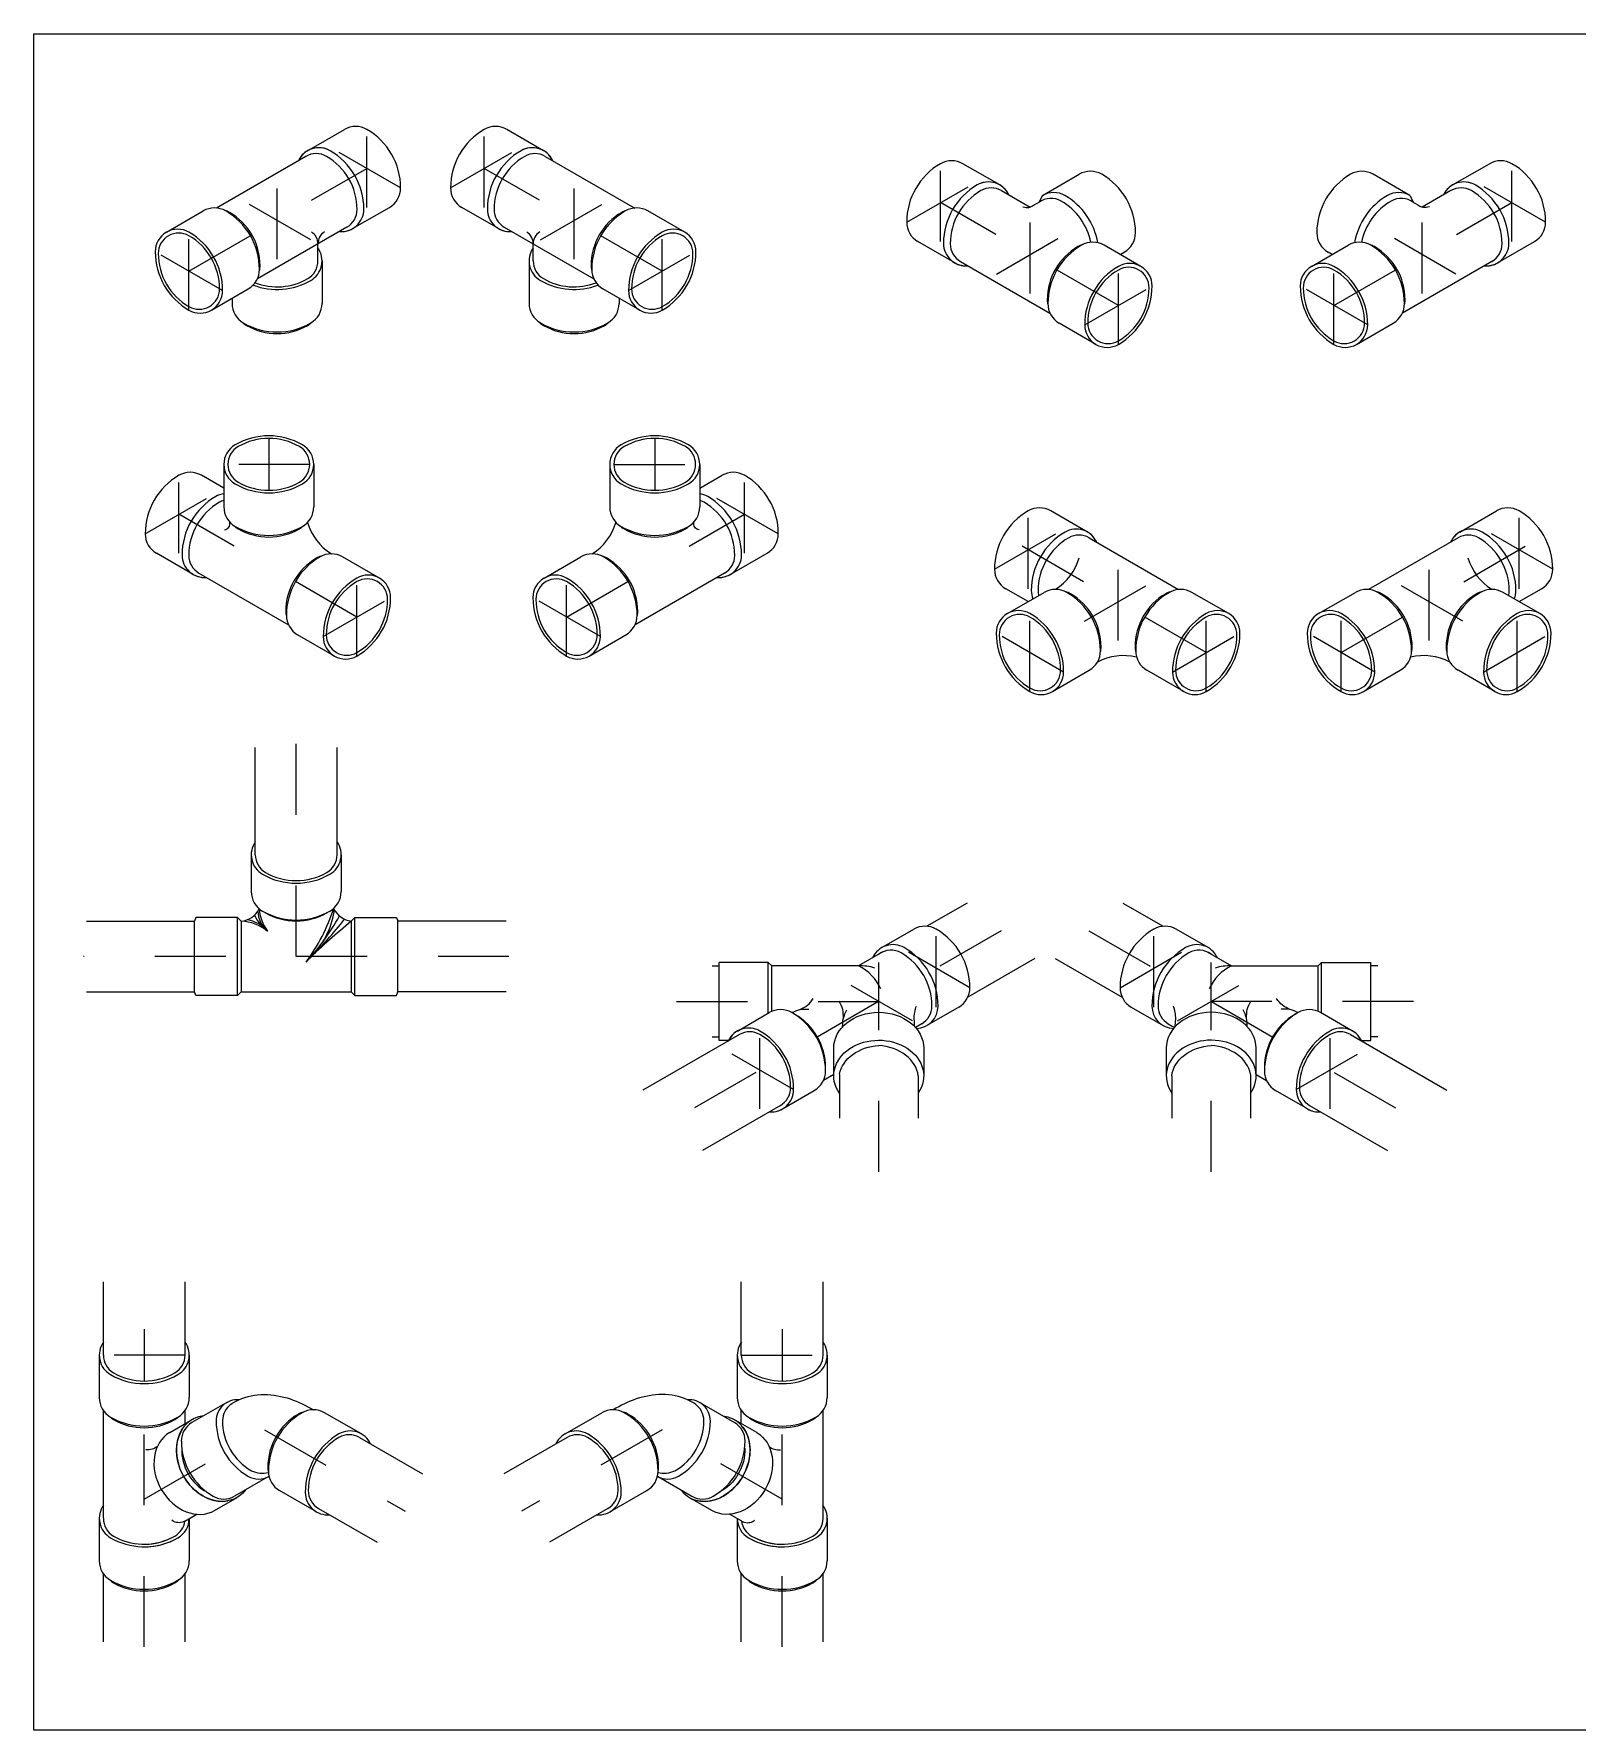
# Model space of a CAD drawing. Header units: millimetres. Extents: x 1263 to 3002, y 1308 to 2683.
# Drawn here: x 1522.163 to 1524.342, y 1340.025 to 1342.419 of the extents above; entities that cross this region are included whole.
import ezdxf

# ---------------------------------------------------------------- set-up
doc = ezdxf.new("R2010")
doc.units = ezdxf.units.MM
doc.linetypes.add('ACAD_ISO04W100', pattern=[30, 24, -3, 0, -3])
doc.layers.add('EJE HID.', color=125, linetype='ACAD_ISO04W100', lineweight=13)
doc.layers.add('sanitaria', color=1, linetype='Continuous', lineweight=0)

msp = doc.modelspace()

# ---------------------------------------------------------------- linework, layer by layer
msp.add_lwpolyline([(1522.16292, 1342.41945), (1525.59964, 1342.41945), (1525.59964, 1340.0251), (1522.16292, 1340.0251)], close=True)
at = {"layer": 'EJE HID.', "linetype": 'ACAD_ISO04W100', "ltscale": 0.004}
for p, q in [((1522.63308, 1342.17463), (1522.63308, 1342.28463)), ((1522.79881, 1342.17463), (1522.79881, 1342.28463)), ((1522.68071, 1342.20213), (1522.58545, 1342.25713)), ((1522.75118, 1342.20213), (1522.84645, 1342.25713)), ((1522.38179, 1342.08454), (1522.63308, 1342.22963)), ((1523.0501, 1342.08454), (1522.79881, 1342.22963)), ((1523.44289, 1342.12628), (1523.44289, 1342.23628)), ((1524.24981, 1342.12628), (1524.24981, 1342.23628)), ((1522.50624, 1342.10139), (1522.50624, 1342.21139)), ((1522.92566, 1342.10139), (1522.92566, 1342.21139)), ((1523.39526, 1342.15378), (1523.49052, 1342.20878)), ((1524.29744, 1342.15378), (1524.20217, 1342.20878)), ((1522.55387, 1342.12889), (1522.4586, 1342.18389)), ((1522.87803, 1342.12889), (1522.97329, 1342.18389)), ((1523.69418, 1342.03619), (1523.44289, 1342.18128)), ((1523.99852, 1342.03619), (1524.24981, 1342.18128)), ((1523.56973, 1342.05304), (1523.56973, 1342.16304)), ((1524.12296, 1342.05304), (1524.12296, 1342.16304)), ((1522.38179, 1342.02954), (1522.38179, 1342.13954)), ((1523.0501, 1342.02954), (1523.0501, 1342.13954)), ((1523.5221, 1342.08054), (1523.61736, 1342.13554)), ((1524.17059, 1342.08054), (1524.07533, 1342.13554)), ((1522.42942, 1342.05704), (1522.33416, 1342.11204)), ((1522.42942, 1342.05704), (1522.33416, 1342.11204)), ((1523.00247, 1342.05704), (1523.09774, 1342.11204)), ((1523.00247, 1342.05704), (1523.09774, 1342.11204)), ((1523.69418, 1341.98119), (1523.69418, 1342.09119)), ((1523.99852, 1341.98119), (1523.99852, 1342.09119)), ((1523.64655, 1342.00869), (1523.74181, 1342.06369)), ((1523.64655, 1342.00869), (1523.74181, 1342.06369)), ((1524.04615, 1342.00869), (1523.95088, 1342.06369)), ((1524.04615, 1342.00869), (1523.95088, 1342.06369)), ((1522.49454, 1341.84842), (1522.49454, 1341.77522)), ((1523.03953, 1341.84842), (1523.03953, 1341.77522)), ((1522.3677, 1341.68635), (1522.3677, 1341.79635)), ((1522.55228, 1341.81182), (1522.43681, 1341.81182)), ((1522.98179, 1341.81182), (1523.09726, 1341.81182)), ((1523.16637, 1341.68635), (1523.16637, 1341.79635)), ((1522.32007, 1341.71385), (1522.41533, 1341.76885)), ((1523.214, 1341.71385), (1523.11874, 1341.76885)), ((1523.56687, 1341.63624), (1523.56687, 1341.74624)), ((1524.25982, 1341.63624), (1524.25982, 1341.74624)), ((1522.61899, 1341.59627), (1522.3677, 1341.74135)), ((1522.91508, 1341.59627), (1523.16637, 1341.74135)), ((1523.51924, 1341.66374), (1523.6145, 1341.71874)), ((1523.81816, 1341.54616), (1523.532, 1341.71138)), ((1524.00853, 1341.54616), (1524.29469, 1341.71138)), ((1524.30746, 1341.66374), (1524.21219, 1341.71874)), ((1522.61899, 1341.54127), (1522.61899, 1341.65127)), ((1522.91508, 1341.54127), (1522.91508, 1341.65127)), ((1523.69371, 1341.56301), (1523.69371, 1341.67301)), ((1524.13298, 1341.56301), (1524.13298, 1341.67301)), ((1523.64608, 1341.59051), (1523.74134, 1341.64551)), ((1524.18061, 1341.59051), (1524.08535, 1341.64551)), ((1522.57136, 1341.56877), (1522.66662, 1341.62377)), ((1522.57136, 1341.56877), (1522.66662, 1341.62377)), ((1522.96271, 1341.56877), (1522.86745, 1341.62377)), ((1522.96271, 1341.56877), (1522.86745, 1341.62377)), ((1523.56926, 1341.49116), (1523.56926, 1341.60116)), ((1523.81816, 1341.49116), (1523.81816, 1341.60116)), ((1524.00853, 1341.49116), (1524.00853, 1341.60116)), ((1524.25743, 1341.49116), (1524.25743, 1341.60116)), ((1523.61689, 1341.51866), (1523.52163, 1341.57366)), ((1523.61689, 1341.51866), (1523.52163, 1341.57366)), ((1523.77053, 1341.51866), (1523.86579, 1341.57366)), ((1523.77053, 1341.51866), (1523.86579, 1341.57366)), ((1524.05617, 1341.51866), (1523.9609, 1341.57366)), ((1524.05617, 1341.51866), (1523.9609, 1341.57366)), ((1524.2098, 1341.51866), (1524.30506, 1341.57366)), ((1524.2098, 1341.51866), (1524.30506, 1341.57366)), ((1522.53327, 1341.11711), (1522.53327, 1341.41754)), ((1523.52845, 1341.15347), (1523.06494, 1340.88585)), ((1523.43691, 1341.04561), (1523.43691, 1341.15561)), ((1523.65256, 1341.15347), (1524.11608, 1340.88585)), ((1523.74411, 1341.04561), (1523.74411, 1341.15561)), ((1523.48454, 1341.07311), (1523.38927, 1341.12811)), ((1523.69647, 1341.07311), (1523.79174, 1341.12811)), ((1522.83369, 1341.11711), (1522.23284, 1341.11711)), ((1523.35576, 1340.81325), (1523.35576, 1341.10876)), ((1523.82525, 1340.81325), (1523.82525, 1341.10876)), ((1523.40339, 1341.02626), (1523.30813, 1341.08126)), ((1523.77762, 1341.02626), (1523.87288, 1341.08126)), ((1523.07033, 1341.05376), (1523.35576, 1341.05376)), ((1524.11068, 1341.05376), (1523.82525, 1341.05376)), ((1523.18801, 1340.90191), (1523.18801, 1341.01191)), ((1523.993, 1340.90191), (1523.993, 1341.01191)), ((1523.23564, 1340.92941), (1523.14038, 1340.98441)), ((1523.94537, 1340.92941), (1524.04063, 1340.98441)), ((1522.31868, 1340.59105), (1522.31868, 1340.51785)), ((1523.2195, 1340.59105), (1523.2195, 1340.51785)), ((1522.37641, 1340.55445), (1522.26094, 1340.55445)), ((1523.16176, 1340.55445), (1523.27723, 1340.55445)), ((1522.31868, 1340.14242), (1522.31868, 1340.51419)), ((1523.2195, 1340.14242), (1523.2195, 1340.51419)), ((1522.31868, 1340.35093), (1522.48835, 1340.44889)), ((1522.48835, 1340.44889), (1522.68703, 1340.33418)), ((1523.04983, 1340.44889), (1522.85115, 1340.33418)), ((1523.2195, 1340.35093), (1523.04983, 1340.44889))]:
    msp.add_line(p, q, dxfattribs=at)
at = {"layer": 'sanitaria'}
for p, q in [((1522.54936, 1342.25463), (1522.60132, 1342.28463)), ((1522.88253, 1342.25463), (1522.83057, 1342.28463)), ((1522.54705, 1342.24663), (1522.42069, 1342.17367)), ((1522.88484, 1342.24663), (1523.0112, 1342.17367)), ((1523.52661, 1342.20628), (1523.47465, 1342.23628)), ((1524.16609, 1342.20628), (1524.21805, 1342.23628)), ((1523.58698, 1342.19133), (1523.63894, 1342.22133)), ((1524.10572, 1342.19133), (1524.05376, 1342.22133)), ((1523.52892, 1342.19828), (1523.56965, 1342.17476)), ((1523.58698, 1342.19133), (1523.58193, 1342.18154)), ((1524.10572, 1342.19133), (1524.11077, 1342.18154)), ((1524.16378, 1342.19828), (1524.12304, 1342.17476)), ((1522.35003, 1342.13954), (1522.402, 1342.16954)), ((1522.61287, 1342.14463), (1522.66483, 1342.17463)), ((1522.81902, 1342.14463), (1522.76706, 1342.17463)), ((1523.08186, 1342.13954), (1523.0299, 1342.16954)), ((1522.60479, 1342.14663), (1522.47843, 1342.07367)), ((1522.82711, 1342.14663), (1522.95346, 1342.07367)), ((1522.56397, 1342.099), (1522.56397, 1342.12306)), ((1522.86792, 1342.099), (1522.86792, 1342.12306)), ((1523.4631, 1342.09628), (1523.41114, 1342.12628)), ((1523.72594, 1342.09119), (1523.67397, 1342.12119)), ((1523.69675, 1342.10804), (1523.70245, 1342.11133)), ((1523.96676, 1342.09119), (1524.01872, 1342.12119)), ((1523.99595, 1342.10804), (1523.99025, 1342.11133)), ((1524.2296, 1342.09628), (1524.28156, 1342.12628)), ((1522.56974, 1342.099), (1522.56974, 1342.039)), ((1522.86215, 1342.099), (1522.86215, 1342.039)), ((1523.47118, 1342.09828), (1523.59754, 1342.02532)), ((1524.22151, 1342.09828), (1524.09516, 1342.02532)), ((1522.41354, 1342.02954), (1522.4655, 1342.05954)), ((1523.01835, 1342.02954), (1522.96639, 1342.05954)), ((1522.44273, 1342.04639), (1522.44273, 1342.039)), ((1522.98917, 1342.04639), (1522.98917, 1342.039)), ((1523.66243, 1341.98119), (1523.61047, 1342.01119)), ((1524.03027, 1341.98119), (1524.08223, 1342.01119)), ((1522.43103, 1341.77812), (1522.39945, 1341.79635)), ((1522.43103, 1341.81182), (1522.43103, 1341.75182)), ((1522.55805, 1341.81182), (1522.55805, 1341.75182)), ((1522.97602, 1341.81182), (1522.97602, 1341.75182)), ((1523.10304, 1341.81182), (1523.10304, 1341.75182)), ((1523.10304, 1341.77812), (1523.13461, 1341.79635)), ((1523.65058, 1341.71624), (1523.59862, 1341.74624)), ((1524.17611, 1341.71624), (1524.22807, 1341.74624)), ((1523.65289, 1341.70824), (1523.77925, 1341.63529)), ((1524.1738, 1341.70824), (1524.04744, 1341.63529)), ((1522.38791, 1341.65635), (1522.33594, 1341.68635)), ((1522.65074, 1341.65127), (1522.59878, 1341.68127)), ((1522.88332, 1341.65127), (1522.93529, 1341.68127)), ((1523.14616, 1341.65635), (1523.19812, 1341.68635)), ((1522.39599, 1341.65835), (1522.52235, 1341.5854)), ((1523.13808, 1341.65835), (1523.01172, 1341.5854)), ((1523.56669, 1341.61801), (1523.53511, 1341.63624)), ((1523.53751, 1341.60116), (1523.58947, 1341.63116)), ((1523.84991, 1341.60116), (1523.79795, 1341.63116)), ((1523.97678, 1341.60116), (1524.02874, 1341.63116)), ((1524.28918, 1341.60116), (1524.23722, 1341.63116)), ((1524.26, 1341.61801), (1524.29158, 1341.63624)), ((1522.58723, 1341.54127), (1522.53527, 1341.57127)), ((1522.94683, 1341.54127), (1522.99879, 1341.57127)), ((1523.60102, 1341.49116), (1523.65298, 1341.52116)), ((1523.7864, 1341.49116), (1523.73444, 1341.52116)), ((1524.04029, 1341.49116), (1524.09225, 1341.52116)), ((1524.22568, 1341.49116), (1524.17371, 1341.52116)), ((1522.47553, 1341.26081), (1522.47553, 1341.41194)), ((1522.47553, 1341.26081), (1522.47553, 1341.41194)), ((1522.591, 1341.26081), (1522.591, 1341.41194)), ((1522.591, 1341.26081), (1522.591, 1341.41194)), ((1522.46976, 1341.26081), (1522.46976, 1341.20881)), ((1522.59677, 1341.26081), (1522.59677, 1341.20881)), ((1522.39172, 1341.17211), (1522.38957, 1341.16711)), ((1522.45057, 1341.17211), (1522.39172, 1341.17211)), ((1522.45057, 1341.06211), (1522.45057, 1341.17211)), ((1522.45057, 1341.17211), (1522.45557, 1341.16711)), ((1522.61596, 1341.17211), (1522.61096, 1341.16711)), ((1522.61596, 1341.17211), (1522.67481, 1341.17211)), ((1522.61596, 1341.06211), (1522.61596, 1341.17211)), ((1522.67481, 1341.17211), (1522.67696, 1341.16711)), ((1523.48056, 1341.19248), (1523.42385, 1341.15974)), ((1523.70045, 1341.19248), (1523.75716, 1341.15974)), ((1522.23703, 1341.16711), (1522.38957, 1341.16711)), ((1522.38957, 1341.06711), (1522.38957, 1341.16711)), ((1522.45557, 1341.16711), (1522.45557, 1341.06711)), ((1522.61096, 1341.16711), (1522.61096, 1341.06711)), ((1522.67696, 1341.06711), (1522.67696, 1341.16711)), ((1522.8295, 1341.16711), (1522.67696, 1341.16711)), ((1523.36012, 1341.12961), (1523.40515, 1341.15561)), ((1523.82089, 1341.12961), (1523.77586, 1341.15561)), ((1523.36167, 1341.12362), (1523.32728, 1341.10376)), ((1523.81934, 1341.12362), (1523.85373, 1341.10376)), ((1523.12059, 1341.10376), (1523.13059, 1341.10376)), ((1523.19987, 1341.10876), (1523.13059, 1341.10876)), ((1523.13059, 1340.99876), (1523.13059, 1341.10876)), ((1523.20493, 1341.10376), (1523.19987, 1341.10876)), ((1523.19987, 1341.03709), (1523.19987, 1341.10876)), ((1523.20493, 1341.03971), (1523.20493, 1341.10376)), ((1523.32728, 1341.10376), (1523.20493, 1341.10376)), ((1523.57635, 1341.11445), (1523.48158, 1341.05974)), ((1523.60466, 1341.11445), (1523.69943, 1341.05974)), ((1523.85373, 1341.10376), (1523.97608, 1341.10376)), ((1523.97608, 1341.10376), (1523.98114, 1341.10876)), ((1523.97608, 1341.03971), (1523.97608, 1341.10376)), ((1523.98114, 1341.10876), (1524.05042, 1341.10876)), ((1523.98114, 1341.03709), (1523.98114, 1341.10876)), ((1524.05042, 1340.99876), (1524.05042, 1341.10876)), ((1524.06042, 1341.10376), (1524.05042, 1341.10376)), ((1522.23703, 1341.06711), (1522.38957, 1341.06711)), ((1522.39172, 1341.06211), (1522.38957, 1341.06711)), ((1522.45057, 1341.06211), (1522.39172, 1341.06211)), ((1522.45057, 1341.06211), (1522.45557, 1341.06711)), ((1522.45557, 1341.06711), (1522.61096, 1341.06711)), ((1522.61596, 1341.06211), (1522.61096, 1341.06711)), ((1522.61596, 1341.06211), (1522.67481, 1341.06211)), ((1522.67481, 1341.06211), (1522.67696, 1341.06711)), ((1522.8295, 1341.06711), (1522.67696, 1341.06711)), ((1523.15626, 1341.01191), (1523.20129, 1341.03791)), ((1523.46866, 1341.04561), (1523.42363, 1341.01961)), ((1523.71235, 1341.04561), (1523.75738, 1341.01961)), ((1524.02476, 1341.01191), (1523.97972, 1341.03791)), ((1523.15914, 1341.00691), (1523.02289, 1340.92824)), ((1523.12059, 1341.00376), (1523.13059, 1341.00376)), ((1523.41641, 1341.02211), (1523.4076, 1341.01703)), ((1523.7646, 1341.02211), (1523.77341, 1341.01703)), ((1524.02187, 1341.00691), (1524.15812, 1340.92824)), ((1524.06042, 1341.00376), (1524.05042, 1341.00376)), ((1523.14381, 1340.99876), (1523.13059, 1340.99876)), ((1523.29228, 1340.94854), (1523.29228, 1340.98794)), ((1523.41924, 1340.98794), (1523.41924, 1340.94854)), ((1523.76177, 1340.98794), (1523.76177, 1340.94854)), ((1523.88874, 1340.94854), (1523.88874, 1340.98794)), ((1524.03721, 1340.99876), (1524.05042, 1340.99876)), ((1523.29232, 1340.95047), (1523.27772, 1340.94204)), ((1523.30035, 1340.95054), (1523.30035, 1340.88869)), ((1523.41143, 1340.94854), (1523.41143, 1340.88869)), ((1523.76958, 1340.94854), (1523.76958, 1340.88869)), ((1523.88066, 1340.95054), (1523.88066, 1340.88869)), ((1523.88869, 1340.95047), (1523.90329, 1340.94204)), ((1523.21976, 1340.90191), (1523.2648, 1340.92791)), ((1523.96125, 1340.90191), (1523.91621, 1340.92791)), ((1523.21688, 1340.90691), (1523.10698, 1340.84346)), ((1523.96413, 1340.90691), (1524.07403, 1340.84346)), ((1522.26094, 1340.55445), (1522.26094, 1340.65782)), ((1522.37641, 1340.55445), (1522.37641, 1340.65782)), ((1523.16176, 1340.55445), (1523.16176, 1340.65782)), ((1523.27723, 1340.55445), (1523.27723, 1340.65782)), ((1522.25517, 1340.55445), (1522.25517, 1340.49445)), ((1522.38219, 1340.55445), (1522.38219, 1340.49445)), ((1523.15599, 1340.55445), (1523.15599, 1340.49445)), ((1523.28301, 1340.55445), (1523.28301, 1340.49445)), ((1522.26094, 1340.32405), (1522.26094, 1340.47619)), ((1522.37641, 1340.45757), (1522.37641, 1340.47619)), ((1522.43517, 1340.48749), (1522.38607, 1340.45914)), ((1523.10301, 1340.48749), (1523.15211, 1340.45914)), ((1523.16176, 1340.45757), (1523.16176, 1340.47619)), ((1523.27723, 1340.32405), (1523.27723, 1340.47619)), ((1522.35462, 1340.44499), (1522.38404, 1340.46197)), ((1522.62537, 1340.44312), (1522.5734, 1340.47312)), ((1522.91281, 1340.44312), (1522.96477, 1340.47312)), ((1523.18355, 1340.44499), (1523.15414, 1340.46197)), ((1522.62248, 1340.43812), (1522.71161, 1340.38666)), ((1522.9157, 1340.43812), (1522.82657, 1340.38666)), ((1522.49486, 1340.38335), (1522.44608, 1340.35519)), ((1523.04332, 1340.38335), (1523.0921, 1340.35519)), ((1522.56186, 1340.33312), (1522.5099, 1340.36312)), ((1522.97632, 1340.33312), (1523.02828, 1340.36312)), ((1522.41811, 1340.33503), (1522.44985, 1340.35336)), ((1522.56474, 1340.33812), (1522.64747, 1340.29035)), ((1522.97343, 1340.33812), (1522.89071, 1340.29035)), ((1523.12007, 1340.33503), (1523.08833, 1340.35336)), ((1522.25517, 1340.32405), (1522.25517, 1340.26405)), ((1522.3758, 1340.31984), (1522.3929, 1340.32971)), ((1522.38219, 1340.32353), (1522.38219, 1340.26405)), ((1523.16238, 1340.31984), (1523.14528, 1340.32971)), ((1523.15599, 1340.32353), (1523.15599, 1340.26405)), ((1523.28301, 1340.32405), (1523.28301, 1340.26405)), ((1522.38219, 1340.27145), (1522.38219, 1340.26405)), ((1523.15599, 1340.27145), (1523.15599, 1340.26405)), ((1522.26094, 1340.1495), (1522.26094, 1340.24579)), ((1522.37641, 1340.1495), (1522.37641, 1340.24579)), ((1523.16176, 1340.1495), (1523.16176, 1340.24579)), ((1523.27723, 1340.1495), (1523.27723, 1340.24579))]:
    msp.add_line(p, q, dxfattribs=at)
for centre, radius, start, end in [((1522.6172, 1342.25713), 0.03175, 60, 120), ((1522.58545, 1342.20213), 0.09526, 360, 60), ((1522.84645, 1342.20213), 0.09526, 120, 180), ((1522.81469, 1342.25713), 0.03175, 60, 120), ((1522.56524, 1342.22713), 0.03175, 60, 155.0968), ((1522.56524, 1342.22713), 0.03175, 120, 155.0968), ((1522.56149, 1342.22163), 0.02887, 60, 120), ((1522.56524, 1342.22713), 0.03175, 60, 81.84382), ((1522.53349, 1342.17213), 0.09526, 360, 60), ((1522.89841, 1342.17213), 0.09526, 120, 180), ((1522.86665, 1342.22713), 0.03175, 24.9032, 120), ((1522.86665, 1342.22713), 0.03175, 98.15618, 120), ((1522.87041, 1342.22163), 0.02887, 60, 120), ((1522.86665, 1342.22713), 0.03175, 24.9032, 60), ((1522.53262, 1342.17163), 0.0866, 360, 60), ((1522.89927, 1342.17163), 0.0866, 120, 180), ((1523.49052, 1342.15378), 0.09526, 120, 180), ((1523.45877, 1342.20878), 0.03175, 60, 120), ((1523.65481, 1342.19383), 0.03175, 60, 120), ((1524.03788, 1342.19383), 0.03175, 60, 120), ((1524.23393, 1342.20878), 0.03175, 60, 120), ((1524.20217, 1342.15378), 0.09526, 360, 60), ((1522.64896, 1342.20213), 0.03175, 300, 0), ((1522.78294, 1342.20213), 0.03175, 180, 240), ((1523.54248, 1342.12378), 0.09526, 120, 180), ((1523.51073, 1342.17878), 0.03175, 24.9032, 120), ((1523.51073, 1342.17878), 0.03175, 98.15618, 120), ((1523.51448, 1342.17328), 0.02887, 60, 120), ((1523.51448, 1342.17328), 0.02887, 106.62217, 120), ((1523.51073, 1342.17878), 0.03175, 24.9032, 60), ((1523.62306, 1342.13883), 0.09526, 0, 60), ((1524.06964, 1342.13883), 0.09526, 120, 180), ((1524.18197, 1342.17878), 0.03175, 60, 155.0968), ((1524.18197, 1342.17878), 0.03175, 120, 155.0968), ((1524.17821, 1342.17328), 0.02887, 60, 120), ((1524.18197, 1342.17878), 0.03175, 60, 81.84382), ((1524.17821, 1342.17328), 0.02887, 60, 73.37783), ((1524.15021, 1342.12378), 0.09526, 360, 60), ((1523.54335, 1342.12328), 0.0866, 120, 180), ((1523.5991, 1342.15833), 0.02887, 60, 126.49651), ((1523.60285, 1342.16383), 0.03175, 60, 120), ((1523.57023, 1342.10833), 0.0866, 11.30667, 60), ((1523.5711, 1342.10883), 0.09526, 9.57685, 60), ((1524.1216, 1342.10883), 0.09526, 120, 170.42315), ((1524.12246, 1342.10833), 0.0866, 120, 168.69333), ((1524.08984, 1342.16383), 0.03175, 60, 120), ((1524.0936, 1342.15833), 0.02887, 53.50349, 120), ((1524.14935, 1342.12328), 0.0866, 360, 60), ((1522.41787, 1342.14204), 0.03175, 60, 120), ((1522.42451, 1342.14254), 0.02887, 60, 74.4354), ((1522.38612, 1342.08704), 0.09526, 360, 60), ((1522.39564, 1342.09254), 0.0866, 360, 60), ((1522.59699, 1342.17213), 0.03175, 264.9032, 0), ((1522.59035, 1342.17163), 0.02887, 300, 360), ((1522.8349, 1342.17213), 0.03175, 180, 275.0968), ((1522.84154, 1342.17163), 0.02887, 180, 240), ((1523.03625, 1342.09254), 0.0866, 120, 180), ((1523.04577, 1342.08704), 0.09526, 120, 180), ((1523.00738, 1342.14254), 0.02887, 105.5646, 120), ((1523.01402, 1342.14204), 0.03175, 60, 120), ((1523.42701, 1342.15378), 0.03175, 180, 240), ((1524.26568, 1342.15378), 0.03175, 300, 0), ((1522.36591, 1342.11204), 0.03175, 60, 180), ((1522.36735, 1342.10954), 0.02887, 60, 180), ((1522.33416, 1342.05704), 0.09526, 360, 60), ((1522.33849, 1342.05954), 0.0866, 360, 60), ((1522.54486, 1342.12352), 0.01912, 358.61943, 58.58365), ((1522.58309, 1342.12352), 0.01912, 121.41635, 181.38057), ((1522.59699, 1342.17213), 0.03175, 264.9032, 300), ((1522.8349, 1342.17213), 0.03175, 240, 275.0968), ((1522.8488, 1342.12352), 0.01912, 358.61943, 58.58365), ((1522.88703, 1342.12352), 0.01912, 121.41635, 181.38057), ((1523.09774, 1342.05704), 0.09526, 120, 180), ((1523.09341, 1342.05954), 0.0866, 120, 180), ((1523.06598, 1342.11204), 0.03175, 0, 120), ((1523.06454, 1342.10954), 0.02887, 0, 120), ((1523.68657, 1342.13883), 0.03175, 300, 360), ((1524.00613, 1342.13883), 0.03175, 180, 240), ((1522.42942, 1342.11204), 0.09526, 180, 240), ((1522.42509, 1342.10954), 0.0866, 180, 240), ((1522.53799, 1342.099), 0.03175, 300, 35.0968), ((1522.8939, 1342.099), 0.03175, 144.9032, 240), ((1523.00247, 1342.11204), 0.09526, 300, 360), ((1523.0068, 1342.10954), 0.0866, 300, 0), ((1523.47898, 1342.12378), 0.03175, 180, 275.0968), ((1523.48561, 1342.12328), 0.02887, 180, 240), ((1523.68032, 1342.04419), 0.0866, 120, 180), ((1523.68985, 1342.03869), 0.09526, 120, 180), ((1523.65146, 1342.09419), 0.02887, 105.5646, 120), ((1523.6581, 1342.09369), 0.03175, 60, 120), ((1524.0346, 1342.09369), 0.03175, 60, 120), ((1524.04124, 1342.09419), 0.02887, 60, 74.4354), ((1524.00285, 1342.03869), 0.09526, 360, 60), ((1524.01237, 1342.04419), 0.0866, 360, 60), ((1524.21372, 1342.12378), 0.03175, 264.9032, 0), ((1524.20708, 1342.12328), 0.02887, 300, 360), ((1522.44963, 1342.08704), 0.03175, 300, 360), ((1522.45338, 1342.09254), 0.02887, 345.5646, 0), ((1522.5351, 1342.099), 0.02887, 300, 0), ((1522.89679, 1342.099), 0.02887, 180, 240), ((1522.97851, 1342.09254), 0.02887, 180, 194.4354), ((1522.98227, 1342.08704), 0.03175, 180, 240), ((1523.47898, 1342.12378), 0.03175, 240, 275.0968), ((1523.74181, 1342.00869), 0.09526, 120, 180), ((1523.73748, 1342.01119), 0.0866, 120, 180), ((1523.71006, 1342.06369), 0.03175, 0, 120), ((1523.70861, 1342.06119), 0.02887, 0, 120), ((1523.98264, 1342.06369), 0.03175, 60, 180), ((1523.98408, 1342.06119), 0.02887, 60, 180), ((1523.95088, 1342.00869), 0.09526, 360, 60), ((1523.95521, 1342.01119), 0.0866, 360, 60), ((1524.21372, 1342.12378), 0.03175, 264.9032, 300), ((1522.39622, 1342.05954), 0.02887, 240, 360), ((1522.39767, 1342.05704), 0.03175, 240, 0), ((1522.50624, 1342.154), 0.09526, 249.20922, 300), ((1522.50624, 1342.149), 0.0866, 248.96968, 300), ((1522.92566, 1342.154), 0.09526, 240, 290.79078), ((1522.92566, 1342.149), 0.0866, 240, 291.03032), ((1523.03423, 1342.05704), 0.03175, 180, 300), ((1523.03567, 1342.05954), 0.02887, 180, 300), ((1523.64655, 1342.06369), 0.09526, 300, 360), ((1523.65088, 1342.06119), 0.0866, 300, 0), ((1524.04615, 1342.06369), 0.09526, 180, 240), ((1524.04182, 1342.06119), 0.0866, 180, 240), ((1522.47448, 1342.039), 0.03175, 180, 240), ((1522.53799, 1342.039), 0.03175, 300, 360), ((1522.8939, 1342.039), 0.03175, 180, 240), ((1522.95741, 1342.039), 0.03175, 300, 360), ((1523.62259, 1342.04419), 0.02887, 180, 194.4354), ((1523.62634, 1342.03869), 0.03175, 180, 240), ((1524.06635, 1342.03869), 0.03175, 300, 360), ((1524.07011, 1342.04419), 0.02887, 345.5646, 0), ((1522.47737, 1342.033), 0.02887, 225.5646, 240), ((1522.50624, 1342.094), 0.09526, 240, 300), ((1522.5351, 1342.033), 0.02887, 300, 314.4354), ((1522.89679, 1342.033), 0.02887, 225.5646, 240), ((1522.92566, 1342.094), 0.09526, 240, 300), ((1522.95452, 1342.033), 0.02887, 300, 314.4354), ((1523.6783, 1342.00869), 0.03175, 180, 300), ((1523.67975, 1342.01119), 0.02887, 180, 300), ((1524.01295, 1342.01119), 0.02887, 240, 360), ((1524.01439, 1342.00869), 0.03175, 240, 0), ((1522.50624, 1342.083), 0.0866, 240, 300), ((1522.92566, 1342.083), 0.0866, 240, 300), ((1522.49454, 1341.75682), 0.09526, 60, 120), ((1522.49454, 1341.76182), 0.0866, 60, 120), ((1523.03953, 1341.75682), 0.09526, 60, 120), ((1523.03953, 1341.76182), 0.0866, 60, 120), ((1522.46279, 1341.81182), 0.03175, 120, 240), ((1522.46567, 1341.81182), 0.02887, 120, 240), ((1522.52341, 1341.81182), 0.02887, 300, 60), ((1522.52629, 1341.81182), 0.03175, 300, 60), ((1523.00777, 1341.81182), 0.03175, 120, 240), ((1523.01066, 1341.81182), 0.02887, 120, 240), ((1523.06839, 1341.81182), 0.02887, 300, 60), ((1523.07128, 1341.81182), 0.03175, 300, 60), ((1522.41533, 1341.71385), 0.09526, 120, 180), ((1522.38358, 1341.76885), 0.03175, 60, 120), ((1523.15049, 1341.76885), 0.03175, 60, 120), ((1523.11874, 1341.71385), 0.09526, 360, 60), ((1522.43554, 1341.73885), 0.03175, 98.15618, 120), ((1522.49454, 1341.86682), 0.09526, 240, 300), ((1522.49454, 1341.86182), 0.0866, 240, 300), ((1523.03953, 1341.86682), 0.09526, 240, 300), ((1523.03953, 1341.86182), 0.0866, 240, 300), ((1523.09853, 1341.73885), 0.03175, 60, 81.84382), ((1522.46729, 1341.68385), 0.09526, 120, 180), ((1522.46816, 1341.68335), 0.0866, 120, 180), ((1522.43929, 1341.73335), 0.02887, 106.62217, 120), ((1522.46279, 1341.75182), 0.03175, 180, 240), ((1522.52629, 1341.75182), 0.03175, 300, 360), ((1523.00777, 1341.75182), 0.03175, 180, 240), ((1523.07128, 1341.75182), 0.03175, 300, 0), ((1523.09478, 1341.73335), 0.02887, 60, 73.37783), ((1523.06591, 1341.68335), 0.0866, 360, 60), ((1523.06678, 1341.68385), 0.09526, 360, 60), ((1523.6145, 1341.66374), 0.09526, 120, 150), ((1523.58274, 1341.71874), 0.03175, 60, 120), ((1524.24395, 1341.71874), 0.03175, 60, 120), ((1524.21219, 1341.66374), 0.09526, 30, 60), ((1522.46567, 1341.74582), 0.02887, 225.5646, 240), ((1522.49454, 1341.80682), 0.09526, 240, 300), ((1522.52341, 1341.74582), 0.02887, 300, 314.4354), ((1522.62469, 1341.75199), 0.07851, 196.29162, 237.84222), ((1522.90938, 1341.75199), 0.07851, 302.15778, 343.70838), ((1523.01066, 1341.74582), 0.02887, 225.5646, 240), ((1523.03953, 1341.80682), 0.09526, 240, 300), ((1523.06839, 1341.74582), 0.02887, 300, 314.4354), ((1522.35182, 1341.71385), 0.03175, 180, 240), ((1522.49454, 1341.79582), 0.0866, 240, 300), ((1523.03953, 1341.79582), 0.0866, 240, 300), ((1523.18225, 1341.71385), 0.03175, 300, 0), ((1523.6145, 1341.66374), 0.09526, 150, 180), ((1523.66646, 1341.63374), 0.09526, 120, 150), ((1523.66733, 1341.63324), 0.0866, 120, 150), ((1523.63471, 1341.68874), 0.03175, 24.9032, 120), ((1523.63846, 1341.68324), 0.02887, 60, 120), ((1523.63471, 1341.68874), 0.03175, 24.9032, 60), ((1524.19199, 1341.68874), 0.03175, 60, 155.0968), ((1524.19199, 1341.68874), 0.03175, 120, 155.0968), ((1524.18823, 1341.68324), 0.02887, 60, 120), ((1524.15937, 1341.63324), 0.0866, 30, 60), ((1524.16023, 1341.63374), 0.09526, 30, 60), ((1524.21219, 1341.66374), 0.09526, 360, 30), ((1522.40378, 1341.68385), 0.03175, 180, 275.0968), ((1522.41042, 1341.68335), 0.02887, 180, 240), ((1522.60513, 1341.60427), 0.0866, 120, 180), ((1522.61466, 1341.59877), 0.09526, 120, 180), ((1522.57626, 1341.65427), 0.02887, 105.5646, 120), ((1522.5829, 1341.65377), 0.03175, 60, 120), ((1522.95116, 1341.65377), 0.03175, 60, 120), ((1522.9578, 1341.65427), 0.02887, 60, 74.4354), ((1522.91941, 1341.59877), 0.09526, 360, 60), ((1522.92894, 1341.60427), 0.0866, 360, 60), ((1523.13028, 1341.68385), 0.03175, 264.9032, 0), ((1523.12364, 1341.68335), 0.02887, 300, 360), ((1523.66646, 1341.63374), 0.09526, 150, 180), ((1523.66733, 1341.63324), 0.0866, 150, 180), ((1523.56356, 1341.70188), 0.07851, 302.15778, 343.70838), ((1524.26313, 1341.70188), 0.07851, 196.29162, 237.84222), ((1524.15937, 1341.63324), 0.0866, 360, 30), ((1524.16023, 1341.63374), 0.09526, 360, 30), ((1522.40378, 1341.68385), 0.03175, 240, 275.0968), ((1522.66662, 1341.56877), 0.09526, 120, 180), ((1522.63487, 1341.62377), 0.03175, 0, 120), ((1522.63342, 1341.62127), 0.02887, 0, 120), ((1522.8992, 1341.62377), 0.03175, 60, 180), ((1522.90065, 1341.62127), 0.02887, 60, 180), ((1522.86745, 1341.56877), 0.09526, 360, 60), ((1523.13028, 1341.68385), 0.03175, 264.9032, 300), ((1523.55099, 1341.66374), 0.03175, 180, 240), ((1524.2757, 1341.66374), 0.03175, 300, 0), ((1522.66229, 1341.57127), 0.0866, 120, 180), ((1522.87178, 1341.57127), 0.0866, 360, 60), ((1523.60295, 1341.63374), 0.03175, 180, 201.84382), ((1523.60959, 1341.63324), 0.02887, 180, 193.37783), ((1523.60535, 1341.60366), 0.03175, 60, 120), ((1523.61198, 1341.60416), 0.02887, 60, 74.4354), ((1523.57359, 1341.54866), 0.09526, 360, 60), ((1523.58312, 1341.55416), 0.0866, 360, 60), ((1523.8043, 1341.55416), 0.0866, 120, 180), ((1523.81383, 1341.54866), 0.09526, 120, 180), ((1523.77543, 1341.60416), 0.02887, 105.5646, 120), ((1523.78207, 1341.60366), 0.03175, 60, 120), ((1524.04462, 1341.60366), 0.03175, 60, 120), ((1524.05126, 1341.60416), 0.02887, 60, 74.4354), ((1524.01286, 1341.54866), 0.09526, 360, 60), ((1524.02239, 1341.55416), 0.0866, 360, 60), ((1524.24357, 1341.55416), 0.0866, 120, 180), ((1524.2531, 1341.54866), 0.09526, 120, 180), ((1524.21471, 1341.60416), 0.02887, 105.5646, 120), ((1524.22135, 1341.60366), 0.03175, 60, 120), ((1524.2171, 1341.63324), 0.02887, 346.62217, 360), ((1524.22374, 1341.63374), 0.03175, 338.15618, 0), ((1522.5474, 1341.60427), 0.02887, 180, 194.4354), ((1522.57136, 1341.62377), 0.09526, 300, 360), ((1522.57569, 1341.62127), 0.0866, 300, 0), ((1522.96271, 1341.62377), 0.09526, 180, 240), ((1522.95838, 1341.62127), 0.0866, 180, 240), ((1522.98667, 1341.60427), 0.02887, 345.5646, 0), ((1523.55338, 1341.57366), 0.03175, 60, 180), ((1523.83403, 1341.57366), 0.03175, 0, 120), ((1523.99266, 1341.57366), 0.03175, 60, 180), ((1524.27331, 1341.57366), 0.03175, 0, 120), ((1522.55115, 1341.59877), 0.03175, 180, 240), ((1522.98292, 1341.59877), 0.03175, 300, 360), ((1523.55483, 1341.57116), 0.02887, 60, 180), ((1523.52163, 1341.51866), 0.09526, 360, 60), ((1523.52596, 1341.52116), 0.0866, 360, 60), ((1523.86579, 1341.51866), 0.09526, 120, 180), ((1523.86146, 1341.52116), 0.0866, 120, 180), ((1523.83259, 1341.57116), 0.02887, 0, 120), ((1523.9941, 1341.57116), 0.02887, 60, 180), ((1523.9609, 1341.51866), 0.09526, 360, 60), ((1523.96523, 1341.52116), 0.0866, 360, 60), ((1524.30506, 1341.51866), 0.09526, 120, 180), ((1524.30073, 1341.52116), 0.0866, 120, 180), ((1524.27186, 1341.57116), 0.02887, 0, 120), ((1522.60311, 1341.56877), 0.03175, 180, 300), ((1522.60455, 1341.57127), 0.02887, 180, 300), ((1522.92951, 1341.57127), 0.02887, 240, 360), ((1522.93096, 1341.56877), 0.03175, 240, 0), ((1523.61689, 1341.57366), 0.09526, 180, 240), ((1523.61256, 1341.57116), 0.0866, 180, 240), ((1523.64085, 1341.55416), 0.02887, 345.5646, 0), ((1523.74657, 1341.55416), 0.02887, 180, 194.4354), ((1523.77053, 1341.57366), 0.09526, 300, 360), ((1523.77486, 1341.57116), 0.0866, 300, 0), ((1524.05617, 1341.57366), 0.09526, 180, 240), ((1524.05184, 1341.57116), 0.0866, 180, 240), ((1524.08013, 1341.55416), 0.02887, 345.5646, 0), ((1524.18584, 1341.55416), 0.02887, 180, 194.4354), ((1524.2098, 1341.57366), 0.09526, 300, 360), ((1524.21413, 1341.57116), 0.0866, 300, 0), ((1523.6371, 1341.54866), 0.03175, 300, 360), ((1523.70127, 1341.46336), 0.07851, 76.29162, 117.84222), ((1523.75032, 1341.54866), 0.03175, 180, 240), ((1524.07637, 1341.54866), 0.03175, 300, 360), ((1524.12542, 1341.46336), 0.07851, 62.15778, 103.70838), ((1524.18959, 1341.54866), 0.03175, 180, 240), ((1523.58369, 1341.52116), 0.02887, 240, 360), ((1523.58514, 1341.51866), 0.03175, 240, 0), ((1523.80228, 1341.51866), 0.03175, 180, 300), ((1523.80372, 1341.52116), 0.02887, 180, 300), ((1524.02297, 1341.52116), 0.02887, 240, 360), ((1524.02441, 1341.51866), 0.03175, 240, 0), ((1524.24155, 1341.51866), 0.03175, 180, 300), ((1524.243, 1341.52116), 0.02887, 180, 300), ((1522.50151, 1341.26081), 0.03175, 144.9032, 240), ((1522.56502, 1341.26081), 0.03175, 300, 35.0968), ((1522.5044, 1341.26081), 0.02887, 180, 240), ((1522.56213, 1341.26081), 0.02887, 300, 0), ((1522.53327, 1341.31581), 0.09526, 240, 300), ((1522.53327, 1341.31081), 0.0866, 240, 300), ((1522.50151, 1341.20881), 0.03175, 180, 240), ((1522.56502, 1341.20881), 0.03175, 300, 0), ((1522.45393, 1341.1965), 0.02943, 273.19318, 336.29985), ((1522.52149, 1341.19476), 0.05069, 202.28632, 235.32311), ((1522.51734, 1341.18251), 0.03842, 182.27705, 230.01994), ((1522.54164, 1341.18931), 0.06093, 184.36662, 216.48877), ((1522.53327, 1341.26381), 0.09526, 240, 300), ((1522.5044, 1341.20381), 0.02887, 236.47515, 240), ((1522.53327, 1341.25381), 0.0866, 240, 300), ((1522.33511, 1341.26526), 0.26345, 323.62911, 342.26484), ((1522.29747, 1341.33868), 0.3393, 317.40233, 331.02854), ((1522.47208, 1341.19889), 0.11615, 312.54008, 352.09835), ((1522.56213, 1341.20381), 0.02887, 300, 303.52485), ((1522.61481, 1341.19877), 0.03189, 205.56113, 263.07318), ((1522.45162, 1341.10069), 0.06654, 51.93157, 86.59692), ((1522.45576, 1341.12026), 0.04937, 41.64861, 80.45898), ((1522.17223, 1341.50574), 0.54514, 313.95541, 321.9532), ((1523.4914, 1340.11883), 1.36897, 130.02655, 133.41082), ((1523.42103, 1341.12811), 0.03175, 60, 120), ((1523.38927, 1341.07311), 0.09526, 0, 60), ((1523.79174, 1341.07311), 0.09526, 120, 180), ((1523.75998, 1341.12811), 0.03175, 60, 120), ((1523.376, 1341.10211), 0.03175, 60, 155.70343), ((1523.37311, 1341.09711), 0.02887, 60, 126.65921), ((1523.34424, 1341.04711), 0.09526, 360, 60), ((1523.83677, 1341.04711), 0.09526, 120, 180), ((1523.80502, 1341.10211), 0.03175, 24.29657, 120), ((1523.8079, 1341.09711), 0.02887, 53.34079, 120), ((1523.29893, 1341.04498), 0.06526, 23.84155, 64.40596), ((1523.3306, 1341.03858), 0.06526, 72.63283, 92.91503), ((1523.34424, 1341.04711), 0.0866, 0, 60), ((1523.83677, 1341.04711), 0.0866, 120, 180), ((1523.88208, 1341.04498), 0.06526, 115.59404, 156.15845), ((1523.85041, 1341.03858), 0.06526, 87.08497, 107.36717), ((1523.45278, 1341.07311), 0.03175, 300, 360), ((1523.72823, 1341.07311), 0.03175, 180, 240), ((1523.21717, 1341.01041), 0.03175, 60, 120), ((1523.18541, 1340.95541), 0.09526, 360, 60), ((1523.22294, 1341.01041), 0.02887, 60, 63.52485), ((1523.19407, 1340.96041), 0.0866, 0, 60), ((1523.40775, 1341.04711), 0.03175, 272.26628, 0), ((1523.40198, 1341.04711), 0.02887, 300, 0), ((1523.77326, 1341.04711), 0.03175, 180, 267.73372), ((1523.77904, 1341.04711), 0.02887, 180, 240), ((1523.9956, 1340.95541), 0.09526, 120, 180), ((1523.98694, 1340.96041), 0.0866, 120, 180), ((1523.95807, 1341.01041), 0.02887, 116.47515, 120), ((1523.96384, 1341.01041), 0.03175, 60, 120), ((1523.17213, 1340.98441), 0.03175, 60, 155.0968), ((1523.17213, 1340.98441), 0.03175, 120, 155.0968), ((1523.17358, 1340.98191), 0.02887, 60, 120), ((1523.14038, 1340.92941), 0.09526, 0, 60), ((1523.14471, 1340.93191), 0.0866, 360, 60), ((1524.04063, 1340.92941), 0.09526, 120, 180), ((1524.0363, 1340.93191), 0.0866, 120, 180), ((1524.00888, 1340.98441), 0.03175, 24.9032, 120), ((1524.00743, 1340.98191), 0.02887, 60, 120), ((1524.00888, 1340.98441), 0.03175, 24.9032, 60), ((1523.24892, 1340.95541), 0.03175, 300, 0), ((1523.25181, 1340.96041), 0.02887, 356.47515, 360), ((1523.9292, 1340.96041), 0.02887, 180, 183.52485), ((1523.93209, 1340.95541), 0.03175, 180, 240), ((1523.20244, 1340.93191), 0.02887, 300, 0), ((1523.97857, 1340.93191), 0.02887, 180, 240), ((1523.20389, 1340.92941), 0.03175, 264.9032, 0), ((1523.97712, 1340.92941), 0.03175, 180, 275.0968), ((1523.20389, 1340.92941), 0.03175, 264.9032, 300), ((1523.97712, 1340.92941), 0.03175, 240, 275.0968), ((1522.28692, 1340.55445), 0.03175, 144.9032, 240), ((1522.35043, 1340.55445), 0.03175, 300, 35.0968), ((1523.18775, 1340.55445), 0.03175, 144.9032, 240), ((1523.25125, 1340.55445), 0.03175, 300, 35.0968), ((1522.28981, 1340.55445), 0.02887, 180, 240), ((1522.34755, 1340.55445), 0.02887, 300, 0), ((1523.19063, 1340.55445), 0.02887, 180, 240), ((1523.24837, 1340.55445), 0.02887, 300, 0), ((1522.31868, 1340.60945), 0.09526, 240, 300), ((1522.31868, 1340.60445), 0.0866, 240, 300), ((1523.2195, 1340.60945), 0.09526, 240, 300), ((1523.2195, 1340.60445), 0.0866, 240, 300), ((1522.28692, 1340.49445), 0.03175, 180, 240), ((1522.35043, 1340.49445), 0.03175, 300, 360), ((1522.45017, 1340.4615), 0.03001, 85.65985, 180), ((1522.45899, 1340.46131), 0.02983, 126.68162, 178.72655), ((1522.55753, 1340.44562), 0.03175, 60, 120), ((1522.98065, 1340.44562), 0.03175, 60, 120), ((1523.088, 1340.4615), 0.03001, 360, 94.34015), ((1523.07919, 1340.46131), 0.02983, 1.27345, 53.31838), ((1523.18775, 1340.49445), 0.03175, 180, 240), ((1523.25125, 1340.49445), 0.03175, 300, 0), ((1522.28981, 1340.48845), 0.02887, 225.5646, 240), ((1522.31868, 1340.54945), 0.09526, 240, 300), ((1522.31868, 1340.53845), 0.0866, 240, 300), ((1522.34755, 1340.48845), 0.02887, 300, 314.4354), ((1522.40107, 1340.43315), 0.03001, 120, 180), ((1522.51019, 1340.4615), 0.09002, 180, 240), ((1522.51101, 1340.46197), 0.08184, 180, 240), ((1522.57976, 1340.39612), 0.0866, 120, 180), ((1522.58928, 1340.39062), 0.09526, 120, 180), ((1522.55089, 1340.44612), 0.02887, 105.5646, 120), ((1522.98729, 1340.44612), 0.02887, 60, 74.4354), ((1522.9489, 1340.39062), 0.09526, 360, 60), ((1522.95842, 1340.39612), 0.0866, 0, 60), ((1523.02717, 1340.46197), 0.08184, 300, 0), ((1523.02799, 1340.4615), 0.09002, 300, 0), ((1523.13711, 1340.43315), 0.03001, 0, 60), ((1523.19063, 1340.48845), 0.02887, 225.5646, 240), ((1523.2195, 1340.54945), 0.09526, 240, 300), ((1523.2195, 1340.53845), 0.0866, 240, 300), ((1523.24837, 1340.48845), 0.02887, 300, 314.4354), ((1522.46109, 1340.43315), 0.09002, 180, 240), ((1522.64124, 1340.36062), 0.09526, 120, 180), ((1522.63691, 1340.36312), 0.0866, 120, 180), ((1522.60949, 1340.41562), 0.03175, 24.9032, 120), ((1522.60805, 1340.41312), 0.02887, 60, 120), ((1522.92869, 1340.41562), 0.03175, 60, 155.0968), ((1522.93013, 1340.41312), 0.02887, 60, 120), ((1522.89694, 1340.36062), 0.09526, 0, 60), ((1522.90127, 1340.36312), 0.0866, 0, 60), ((1523.07709, 1340.43315), 0.09002, 300, 360), ((1522.48018, 1340.40952), 0.03001, 240, 299.28532), ((1522.48601, 1340.42742), 0.03966, 246.33539, 281.75316), ((1522.52202, 1340.39612), 0.02887, 180, 194.4354), ((1522.52577, 1340.39062), 0.03175, 180, 240), ((1523.01241, 1340.39062), 0.03175, 300, 0), ((1523.058, 1340.40952), 0.03001, 240.71468, 300), ((1523.05217, 1340.42742), 0.03966, 258.24684, 293.66461), ((1523.01616, 1340.39612), 0.02887, 345.5646, 360), ((1522.57773, 1340.36062), 0.03175, 180, 275.0968), ((1522.57918, 1340.36312), 0.02887, 180, 240), ((1522.96044, 1340.36062), 0.03175, 264.9032, 0), ((1522.959, 1340.36312), 0.02887, 300, 0), ((1522.28692, 1340.32405), 0.03175, 144.02339, 240), ((1522.43108, 1340.38117), 0.03001, 240, 300), ((1523.1071, 1340.38117), 0.03001, 240, 300), ((1523.25125, 1340.32405), 0.03175, 300, 35.97661), ((1522.28981, 1340.32405), 0.02887, 180, 240), ((1522.34755, 1340.32405), 0.02887, 300, 351.88968), ((1522.35043, 1340.32405), 0.03175, 300, 359.05447), ((1523.18775, 1340.32405), 0.03175, 180.94553, 240), ((1523.19063, 1340.32405), 0.02887, 188.11032, 240), ((1523.24837, 1340.32405), 0.02887, 300, 0), ((1522.31868, 1340.37905), 0.09526, 240, 295.85128), ((1522.31868, 1340.37405), 0.0866, 240, 295.46433), ((1522.31868, 1340.37405), 0.0866, 270, 300), ((1522.31868, 1340.37905), 0.09526, 270, 300), ((1523.2195, 1340.37905), 0.09526, 240, 270), ((1523.2195, 1340.37405), 0.0866, 240, 270), ((1523.2195, 1340.37905), 0.09526, 244.14872, 300), ((1523.2195, 1340.37405), 0.0866, 244.53567, 300), ((1522.28692, 1340.26405), 0.03175, 180, 240), ((1522.35043, 1340.26405), 0.03175, 300, 0), ((1523.18775, 1340.26405), 0.03175, 180, 240), ((1523.25125, 1340.26405), 0.03175, 300, 360), ((1522.28981, 1340.25805), 0.02887, 225.5646, 240), ((1522.34755, 1340.25805), 0.02887, 300, 314.4354), ((1523.19063, 1340.25805), 0.02887, 225.5646, 240), ((1523.24837, 1340.25805), 0.02887, 300, 314.4354), ((1522.31868, 1340.31905), 0.09526, 240, 300), ((1522.31868, 1340.30805), 0.0866, 240, 300), ((1523.2195, 1340.31905), 0.09526, 240, 300), ((1523.2195, 1340.30805), 0.0866, 240, 300)]:
    msp.add_arc(centre, radius, start, end, dxfattribs=at)
at = {"layer": 'sanitaria', "extrusion": (0, 0, -1)}
for centre, major_axis, ratio, start_param, end_param in [((1523.35576, 1340.98794), (0.06348, 0), 0.7938566, 3.1415927, 6.2831853), ((1523.35576, 1340.94854), (0.06348, 0), 0.7938566, 2.631744, 6.784598), ((1523.35576, 1340.94854), (0.0555, 0.00804), 0.7637591, 3.3887533, 4.8226401), ((1523.82525, 1340.94854), (0.0555, 0.00804), 0.7637591, 3.3291357, 4.8226401), ((1522.41811, 1340.40834), (-0.03174, 0.05498), 0.7938566, 2.8095303, 6.0046044), ((1523.12007, 1340.40834), (-0.03174, -0.05498), 0.7938566, 2.8095303, 6.0046044), ((1523.15181, 1340.39001), (-0.03174, -0.05498), 0.7938566, 3.1415927, 6.2831853), ((1523.12007, 1340.40834), (-0.02777, -0.04811), 0.7762959, 4.0121137, 5.4126643)]:
    msp.add_ellipse(centre, major_axis=major_axis, ratio=ratio, start_param=start_param, end_param=end_param, dxfattribs=at)
at = {"layer": 'sanitaria'}
for centre, major_axis, ratio, start_param, end_param in [((1523.82525, 1340.98794), (-0.06348, 0), 0.7938566, 3.1415927, 6.2831853), ((1523.35576, 1340.94854), (-0.0555, 0.00804), 0.7637591, 3.3291357, 4.8226401), ((1523.82525, 1340.94854), (-0.06348, 0), 0.7938566, 2.631744, 6.784598), ((1523.82525, 1340.94854), (-0.0555, 0.00804), 0.7637591, 3.3887533, 4.8226401), ((1522.41811, 1340.40834), (0.03174, -0.05498), 0.7938566, 2.8095303, 6.0046044), ((1523.12007, 1340.40834), (0.03174, 0.05498), 0.7938566, 2.8095303, 6.0046044), ((1522.38637, 1340.39001), (0.03174, -0.05498), 0.7938566, 3.1415927, 6.2831853), ((1522.41811, 1340.40834), (0.02777, -0.04811), 0.7762959, 4.0121137, 5.4126643)]:
    msp.add_ellipse(centre, major_axis=major_axis, ratio=ratio, start_param=start_param, end_param=end_param, dxfattribs=at)
for points in [[(1523.58193, 1342.18154), (1523.57782, 1342.17931), (1523.57371, 1342.17708), (1523.56965, 1342.17476)], [(1524.11077, 1342.18154), (1524.11488, 1342.17931), (1524.11899, 1342.17708), (1524.12304, 1342.17476)]]:
    msp.add_open_spline(points, degree=3, dxfattribs=at)
for points, knots in [([(1523.55912, 1342.17556), (1523.56439, 1342.17431), (1523.56439, 1342.17431), (1523.56847, 1342.1745), (1523.56965, 1342.17476)], [0.0096446682, 0.0096446682, 0.0096446682, 0.0096446682, 0.0156467468, 0.0192738114, 0.0192738114, 0.0192738114, 0.0192738114]), ([(1524.13358, 1342.17556), (1524.12831, 1342.17431), (1524.12831, 1342.17431), (1524.12422, 1342.1745), (1524.12304, 1342.17476)], [0.0096446682, 0.0096446682, 0.0096446682, 0.0096446682, 0.0156467468, 0.0192738114, 0.0192738114, 0.0192738114, 0.0192738114]), ([(1522.33729, 1340.42554), (1522.33488, 1340.42384), (1522.32987, 1340.42084), (1522.32408, 1340.42048), (1522.32106, 1340.42059)], [0.004722151, 0.004722151, 0.004722151, 0.004722151, 0.013371512, 0.022281975, 0.022281975, 0.022281975, 0.022281975]), ([(1523.20089, 1340.42554), (1523.20329, 1340.42384), (1523.20831, 1340.42084), (1523.2141, 1340.42048), (1523.21712, 1340.42059)], [0.004722151, 0.004722151, 0.004722151, 0.004722151, 0.013371512, 0.022281975, 0.022281975, 0.022281975, 0.022281975]), ([(1522.37613, 1340.31998), (1522.37066, 1340.31766), (1522.36745, 1340.31775), (1522.36084, 1340.31834), (1522.35782, 1340.32156)], [0.002215695, 0.002215695, 0.002215695, 0.002215695, 0.013371512, 0.022281975, 0.022281975, 0.022281975, 0.022281975]), ([(1523.16205, 1340.31998), (1523.16752, 1340.31766), (1523.17072, 1340.31775), (1523.17734, 1340.31834), (1523.18036, 1340.32156)], [0.002215695, 0.002215695, 0.002215695, 0.002215695, 0.013371512, 0.022281975, 0.022281975, 0.022281975, 0.022281975])]:
    msp.add_open_spline(points, degree=3, knots=knots, dxfattribs=at)
for points in [[(1522.43207, 1341.71927), (1522.43811, 1341.72322), (1522.43975, 1341.72997)], [(1523.102, 1341.71927), (1523.09595, 1341.72322), (1523.09432, 1341.72997)], [(1523.24461, 1341.04219), (1523.25509, 1341.04827), (1523.26343, 1341.05766)], [(1523.30589, 1341.0303), (1523.30487, 1341.04238), (1523.29996, 1341.05393)], [(1523.87512, 1341.0303), (1523.87614, 1341.04238), (1523.88105, 1341.05393)], [(1523.9364, 1341.04219), (1523.92592, 1341.04827), (1523.91758, 1341.05766)], [(1523.23304, 1341.03791), (1523.24439, 1341.04215), (1523.25694, 1341.04264)], [(1523.30482, 1341.01801), (1523.30584, 1341.03009), (1523.31075, 1341.04164)], [(1523.4067, 1341.01801), (1523.40662, 1341.0384), (1523.40906, 1341.04717)], [(1523.77431, 1341.01801), (1523.77439, 1341.0384), (1523.77195, 1341.04717)], [(1523.87619, 1341.01801), (1523.87517, 1341.03009), (1523.87026, 1341.04164)], [(1523.94797, 1341.03791), (1523.93662, 1341.04215), (1523.92407, 1341.04264)], [(1522.44117, 1340.48523), (1522.45245, 1340.49142), (1522.5247, 1340.49251), (1522.55753, 1340.47737)], [(1523.09701, 1340.48523), (1523.08573, 1340.49142), (1523.01348, 1340.49251), (1522.98065, 1340.47737)]]:
    msp.add_spline(points, degree=3, dxfattribs=at)

doc.saveas('drawing.dxf')
